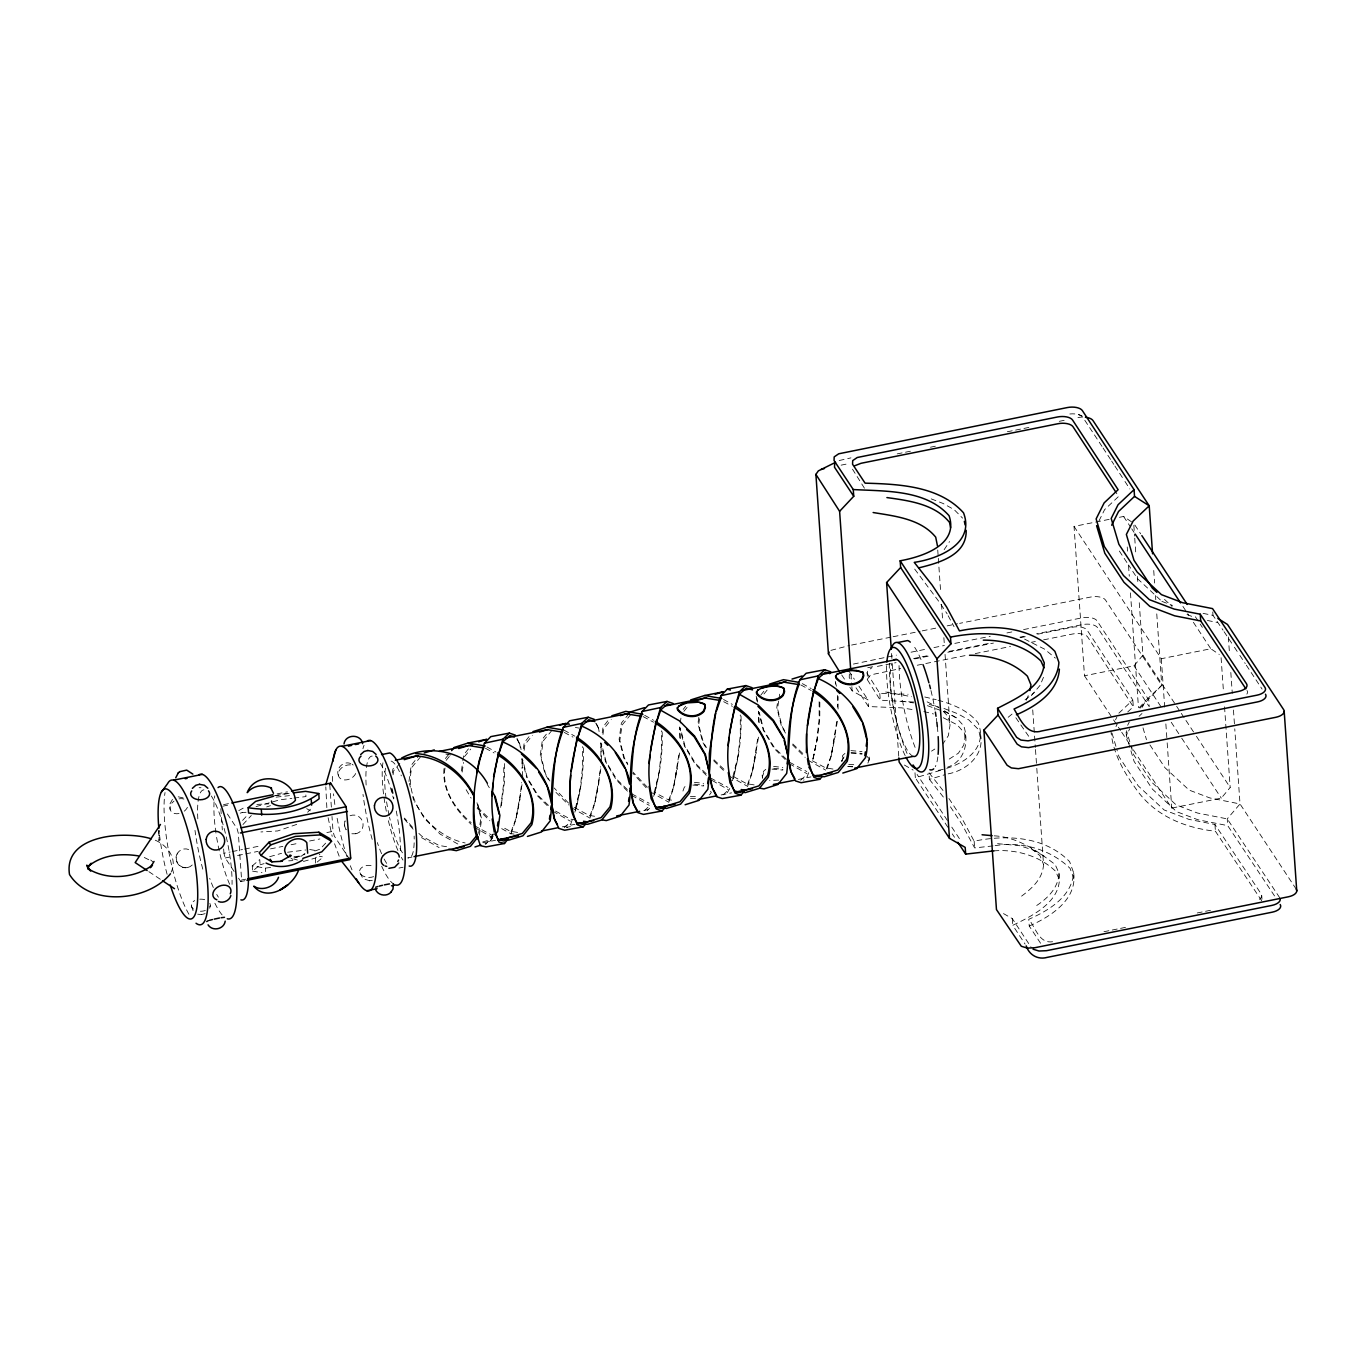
<?xml version="1.0" encoding="UTF-8"?>
<svg xmlns="http://www.w3.org/2000/svg" width="1365" height="1365" viewBox="0 0 1365 1365"><rect width="100%" height="100%" fill="white"/><g stroke="black" fill="none" stroke-linecap="round" stroke-linejoin="round"><path stroke-width="0.75" stroke-dasharray="5 3.75" d="M522.727 776.531L522.01 758.786L522.044 768.563M601.573 760.697L600.856 742.952L600.924 760.561M680.418 738.619L679.685 727.118L679.736 738.84M759.247 722.785L758.531 711.267L758.582 723.006M838.093 709.015L838.11 696.542M504.487 763.581L504.419 782.299L501.074 806.374L501.893 802.432M583.316 747.73C584.101 769.502 580.91 791.376 574.836 812.243M662.162 731.896C662.929 753.668 659.756 775.542 653.664 796.409M741.007 716.062C741.775 737.834 738.584 759.708 732.51 780.575M819.836 702.293L819.768 718.928L817.26 739.079L812.721 760.783L816.867 739.864L819.171 718.809L819.119 701.081M510.988 834.186L515.782 819.785L519.877 799.31L521.652 782.537M589.834 818.352L594.628 803.951L598.723 783.476L600.481 766.703M668.679 802.518L673.474 788.1L679.105 752.951M747.525 786.667L752.32 772.266L757.95 737.117M826.951 769.024L831.149 756.432L836.796 721.283M522.01 784.653L516.004 818.437L510.305 833.913M600.839 768.802L594.85 802.603L589.151 818.062M679.685 752.968L673.679 786.769L667.98 802.228M758.531 737.134L752.525 770.918L746.826 786.394M837.376 721.283L831.37 755.084L826.371 768.614M210.244 905.712L209.715 908.271M392.352 773.119L392.898 769.092L395.406 765.919M444 768.597C441.85 790.147 455.603 810.469 471.181 824.255M523.392 748.737L524.228 742.714L530.473 734.797M602.238 732.903L603.057 726.88L608.056 720.532M680.248 723.092L681.084 717.069M408.954 781.497L411.223 765.321L418.85 755.8M461.438 770.969L462.564 762.864M462.854 760.851L463.708 754.777L468.792 748.429M479.371 835.226L481.64 819.051L477.392 802.142M698.812 717.376L697.959 723.45L702.668 742.219L706.661 748.941M777.368 703.555L776.787 707.599L781.514 726.385L786.496 734.779M393.086 774.757L393.649 770.918L399.826 763.342M445.007 768.051C441.612 789.226 455.654 809.479 471.147 822.668M524.126 750.306L524.962 744.539L532.384 735.428M602.972 734.455L603.808 728.688L611.23 719.594M948.914 798.491L961.421 817.447L974.149 841.181C1006.961 834.407 1044.839 836.301 1069.631 861.656L1073.607 872.662C1072.122 896.634 1048.457 910.677 1028.766 919.293L1029.244 926.033L1041.7 944.972M462.172 772.078L463.588 762.455M478.637 833.315L480.907 817.942L476.829 802.125M699.545 718.792L698.692 724.559L703.282 742.338L706.507 747.576M778.664 701.03L777.538 708.725L782.128 726.504L786.411 733.483M778.954 699.102L779.807 693.335M1073.607 872.662C1077.719 899.552 1050.385 916.785 1029.244 926.033M944.409 710.824L956.677 718.058L963.775 725.975C969.065 741.605 964.953 761.295 947.634 767.13M945.041 654.364L950.006 725.327L948.351 735.667L942.959 743.84M965.499 734.575L963.775 745.119L958.384 753.207L947.156 760.39M994.164 835.841C1017.232 836.899 1037.485 850.958 1055.196 864.574L1058.984 873.156C1058.523 887.66 1047.655 898.426 1036.171 905.831M1058.984 873.156C1063.454 900.746 1033.117 915.471 1012.745 925.334L1025.115 944.136M938.028 700.177C953.043 704.34 968.365 710.448 978.227 723.092C989.335 751.091 958.093 767.966 934.786 770.867M980.394 733.824C985.155 755.05 966.301 770.901 947.003 774.074M1036.803 768.341L1043.525 864.335C1042.996 878.804 1031.548 888.803 1020.747 896.754M500.682 807.398L503.804 782.179L503.753 764.434M576.184 808.302L580.347 787.383L582.65 766.328L582.582 746.621M655.029 792.451L659.193 771.549L661.479 750.494L661.428 730.787M733.875 776.617L738.038 755.698L740.325 734.66L740.274 714.936M516.004 818.437L519.877 799.31M594.85 802.603L598.723 783.476M673.679 786.769L677.569 767.642M752.525 770.918L756.398 751.791M831.37 755.084L835.244 735.957M580.739 786.581L574.87 810.469M659.585 770.747L653.699 794.635M738.431 754.913L731.828 780.678M812.823 759.179L817.26 739.079M344.935 821.15L344.321 824.682L345.976 829.818M572.106 820.16L570.741 824.102L567.072 827.77M729.78 788.475L725.975 794.874M808.626 772.641L807.261 776.583L803.61 780.268M493.243 835.977L489.54 842.717M682.944 791.052L684.309 787.264L687.687 784.227M763.632 773.221L762.267 777.026L763.513 771.344L765.765 769.331M913.697 702.037L880.271 700.177L867.202 679.48L867.389 670.898L871.894 667.792M867.202 679.48L869.659 675.948L872.406 674.532L900.678 668.56M841.881 761.619L843.212 757.916M849.371 673.918L849.218 677.518L851.487 680.93M493.123 833.861L491.69 837.649L485.548 844.44M171.12 872.133C178.593 857.527 164.977 842.461 151.174 838.775M1043.474 677.313L1040.164 685.247L1031.343 695.655M1026.258 700.245L1029.602 692.413M1098.996 520.85L1104.626 509.623L1118.6 496.45L1115.58 491.724M1115.512 719.85L1116.843 717.171M1115.973 726.589L1117.321 723.911M1127.627 725.31L1129.333 721.88M1129.913 747.423L1126.364 735.496L1129.811 728.62M1142.3 707.258L1145.679 700.552L1161.752 685.298L1156.65 612.254M238.551 878.19L240.769 881.551L241.605 879.998L238.346 833.367L237.066 828.623L227.068 813.472M944.153 549.668L949.545 541.581M177.672 853.04C173.219 858.892 178.388 868.345 185.742 867.731M709.51 794.891L711.319 792.451L710.568 791.256M868.072 760.749L869.573 758.752L869.147 757.012M867.884 763.086L869.573 758.752M445.382 758.548L449.136 753.804M492.697 837.803L488.943 842.546L484.95 843.809M683.148 709.442L685.657 706.285M760.749 695.195L764.502 690.434M546.358 734.182L542.536 738.943L540.267 755.118L544.993 773.904L548.986 780.626M629.009 713.588L621.382 723.092L619.113 739.284L623.822 758.053L627.815 764.775M446.133 760.373L449.836 755.818M493.243 834.186L488.295 840.26L480.412 842.683M683.882 711.336L687.602 706.797M763.956 693.983L767.676 689.427M420.727 756.602L411.957 767.232C403.238 801.084 432.739 836.455 465.124 842.956M464.441 756.688L470.703 749.095M552.057 730.224L543.27 740.854L541.001 756.244L545.591 774.023L549.89 781.002M630.903 714.373L622.116 725.02L619.846 740.393L624.436 758.172L627.661 763.427M1109.131 519.365L1074.033 526.412L1084.493 675.777L1134.008 665.83L1142.915 655.2L1139.058 599.883M1133.342 749.863L1171.75 808.08L1221.283 798.133L1230.172 787.486L1224.371 704.511M1139.229 707.787L1145.679 700.552M242.612 820.382L246.775 815.861M242.953 824.545L251.314 815.502M307.637 812.226L310.418 809.223M325.638 843.161L320.075 849.184L314.377 851.146M172.468 799.395L169.704 804.343L170.13 809.445M647.146 810.708L649.586 808.268M1118.856 713.178L1132.831 699.989L1087.257 630.306A12.08 5.784 -4 0 0 1072.19 627.269L1034.875 634.759M1127.712 712.001L1133.308 706.729L1132.831 699.989M1140.048 708.162L1161.752 685.298L1105.548 600.088A12.063 5.767 -4 0 0 1090.516 597.068L959.629 623.361M1139.075 716.267L1141.976 713.52M564.154 827.753L570.519 821.798M644.28 810.725L649.365 805.964M723.109 794.891L728.21 790.13M800.675 780.234L807.056 774.279M844.952 753.412L842.7 755.442L841.454 761.107L845.072 755.289M252.252 865.888L259.76 859.54L260.118 864.779L252.61 871.143L252.252 865.888L265.407 868.106L271.447 867.355M303.44 861.469L315.332 858.073L319.837 854.251M317.209 862.049L323.215 856.947L319.444 856.316M1008.189 717.273L1012.54 713.656M1025.013 699.887L1034.226 692.652M238.807 810.588L245.615 806.8M304.975 853.364L301.324 856.162L293.919 857.885M931.544 751.125L934.803 749.044M830.91 650.371L849.508 645.474M205.108 913.646L201.372 914.618M266.67 806.937L270.475 805.64M296.717 824.392L277.709 830.944L260.903 831.95M295.352 857.715L304.856 854.439M240.206 813.165L242.407 812.482M942.993 790.471L928.934 772.641L929.411 779.381L945.058 774.655M276.122 797.143L289.499 795.624M914.994 772.761L915.335 777.828L944.409 769.178M839.185 460.534L850.941 457.872M853.415 664.072L896.447 655.132M275.508 795.71L289.534 793.338M256.057 806.613L279.842 799.822L291.905 798.32M269.673 856.708L281.565 853.313M260.118 864.779L264.093 863.636M372.304 880.306L369.659 880.817M841.113 465.158L849.422 463.486M897.215 453.88L903.442 452.634M905.524 452.207L911.752 450.962M930.452 447.208L936.68 445.946M1007.319 431.767L1013.547 430.504M1015.628 430.094L1021.856 428.832M1023.938 428.422L1030.183 427.177M1059.257 421.324L1067.566 419.652M1119.437 517.301L1123.566 516.465L1133.701 523.29M851.589 645.065L891.072 637.131M893.137 636.721L920.146 631.295M922.228 630.869L936.765 627.951M947.156 625.87L957.548 623.771M911.035 652.197L925.641 649.262M933.967 647.59L944.392 645.491M954.818 643.393L990.256 636.278M1006.943 632.933L1013.188 631.671M1023.613 629.572L1081.984 617.85A12.114 5.801 -4 0 1 1097.102 620.887L1148.767 699.938L1149.245 706.678L1097.562 627.644A12.131 5.801 -4 0 0 1082.445 624.607L1036.581 633.804M867.748 667.724L874.01 666.478M913.612 658.51L930.282 655.166M949.033 651.395L988.635 643.444M1019.911 637.165L1024.074 636.329M877.388 666.393L896.037 662.656M914.687 658.903L931.271 655.575M947.839 652.248L993.43 643.086M1020.372 637.677L1026.582 636.431M223.57 804.633L229.747 803.388M277.095 793.884L287.384 791.819M917.246 665.233L966.966 655.234M975.258 653.579L1010.475 646.498M1031.189 642.335L1035.335 641.499M1043.611 639.844L1072.617 634.008A12.131 5.801 -4 0 1 1087.734 637.063L1133.308 706.729M222.751 806.186L230.975 804.531M274.211 795.846L290.677 792.536M1074.033 526.412L1161.308 658.715L1210.823 648.75L1219.269 654.449M234.115 871.45L225.225 857.971L223.945 853.244L230.122 851.999M232.187 851.589L242.475 849.508M244.54 849.098L261.005 845.788M326.866 832.565L333.043 831.319L332.002 816.475M225.225 857.971L229.337 857.152M237.561 855.497L243.738 854.251M245.802 853.842L258.156 851.351M270.509 848.876L282.862 846.385M291.086 844.747L299.327 843.092M309.616 841.011L319.905 838.946M241.605 879.998L245.717 879.179M240.769 881.551L244.881 880.732M411.94 857.066L407.76 857.903A49.464 11.312 78.6 0 0 414.141 836.08M482.971 842.802L495.495 840.277M562.346 826.849L574.887 824.324M643.819 810.486L652.18 808.797M721.112 794.959L731.555 792.86M798.406 779.432L810.929 776.907M398.972 868.072L403.05 867.253M1103.995 931.698L1110.223 930.452M1112.287 930.026L1118.498 928.78M1120.58 928.371L1126.79 927.108M1197.259 912.963L1203.469 911.718M1205.551 911.291L1211.762 910.046M566.219 827.378L570.348 826.627M778.681 780.097L769.57 780.541M293.919 798.064L305.982 796.58L305.606 791.342M287.571 852.238L305.658 850.003M293.97 856.742L302.006 855.736M993.942 850.873C1016.14 849.115 1039.379 855.667 1055.657 871.314L1059.445 879.896M950.432 806.817L961.898 824.187L974.627 847.921L993.055 845.89M995.102 845.669C1021.924 841.164 1050.487 849.337 1070.092 868.396L1074.084 879.401M178.235 796.819L183.831 798.03M351.863 833.776L355.838 833.742M185.35 867.765L187.534 867.543M256.876 804.394L268.734 803.883M242.185 812.55L246.092 812.294M288.697 860.854L292.912 860.615M850.924 750.614L862.015 751.552M851.06 752.473L862.134 753.429M851.214 753.224L861.998 754.145M773.597 766.413L782.81 767.471M773.733 768.29L782.947 769.348M772.027 769.126L782.81 770.065M694.41 782.333L703.623 783.374M694.546 784.193L703.76 785.25M692.84 785.046L703.606 785.967M369.813 880.817L363.022 878.685L359.626 872.047M201.508 914.618L197.686 914.175M848.757 764.622L854.166 764.673M848.894 766.499L852.494 766.533M852.613 766.874L846.249 766.328M690.383 796.443L695.775 796.495M690.502 798.32L695.911 798.354M866.724 672.723L879.794 693.437L908.1 694.239M1052.586 941.731C1038.97 943.829 1035.591 927.347 1028.766 919.293M856.009 687.772L868.447 706.558L901.548 707.855L913.765 709.766M997.542 843.672L1019.348 845.635L1032.896 849.9L1046.477 857.374M901.156 701.115L913.526 702.924M885.697 692.004L911.615 696.713M575.382 727.477L579.135 728.091M445.928 754.163L451.576 755.084M575.979 820.007L570.331 819.085L553.013 809.735M446.543 846.692L439.018 845.481L421.7 836.114L418.663 833.213M924.77 696.986L936.219 699.665M832.974 769.058L825.484 767.83L809.837 759.418M754.128 784.909L746.638 783.681L732.732 776.19M671.546 800.129L667.792 799.515L653.886 792.041M594.577 816.27L588.946 815.349L571.577 805.998M517.608 832.411L510.118 831.2L501.416 826.525M309.684 849.508L315.315 850.446M252.61 871.143L262.012 872.713M514.127 834.117L510.322 833.469L501.484 828.521M1203.06 613.38L1212.99 615.342L1223.057 630.169M1274.552 895.952L1227.698 825.62L1197.89 819.751L1176.613 811.663L1152.401 789.141L1134.059 761.329L1130.51 749.402M1259.315 899.33A12.08 5.784 -4 0 0 1261.226 894.041L1214.952 824.494L1188.898 819.358L1164.089 809.94L1138.222 785.865L1119.044 756.79L1117.867 752.849M1261.687 900.763L1215.413 831.234C1185.758 827.941 1157.435 816.799 1138.7 792.604C1125.067 774.279 1112.799 754.163 1110.956 730.872M1207.411 620.478L1217.444 622.457M923.849 711.523L933.489 713.963M929.224 704.442L938.403 706.933M927.432 705.671L946.73 712.615L956.677 718.058M293.936 859.029L297.468 860.069M1024.603 639.127L1044.549 649.126L1055.384 658.118M1078.572 414.636L1081.95 415.728M350.856 763.632C343.724 760.305 335.312 768.376 338.418 775.627M1187.004 614.557L1192.191 616.519M1161.905 601.385L1172.552 605.429M943.915 708.435L957.735 713.741L968.928 719.986L978.705 729.831L980.872 740.564M931.22 498.89L943.044 503.446L954.22 509.691L962.598 518.137M927.142 701.849L939.257 707.872M943.283 717.717L957.155 724.798L964.236 732.715L965.959 741.314M144.281 857.476L152.01 861.383M800.794 684.923L811.22 690.519M723.689 701.695L732.391 706.37M643.12 716.591L653.545 722.204M564.274 732.442L572.959 737.117M485.428 748.276L494.13 752.951M789.533 762.216L806.851 771.566M710.687 778.05L728.023 787.417M631.859 793.901L649.177 803.251M474.167 825.569L491.502 834.936M802.364 683.626L811.202 688.574M723.518 699.477L732.357 704.425M808.012 760.22L825.689 770.116M644.672 715.311L653.511 720.259M729.166 776.054L746.843 785.95M564.069 730.156L574.682 736.093M650.32 791.888L667.997 801.784M486.998 746.996L495.836 751.944M571.491 807.739L589.151 817.635M457.838 844.014L440.161 834.117L424.634 818.761L414.67 801.955M789.345 763.7L806.954 773.699M712.274 780.541L728.125 789.533M631.671 795.368L649.279 805.367M552.825 811.22L570.433 821.218M473.979 827.054L491.588 837.052M421.512 837.598L439.121 847.597M849.849 687.278L852.152 690.792L867.969 699.818L868.447 706.558M1003.497 913.595L1012.284 918.594L1031.394 947.668M904.398 765.048L913.117 770.082M291.018 858.312L292.861 859.37M306.698 808.66L310.35 810.81M148.853 871.672L160.831 879.623M352.119 764.229L353.177 765.048M1031.189 848.416L1039.959 855.684L1043.525 864.335M150.696 860.001L153.341 862.271M1164.499 599.406L1172.057 606.418M1160.404 599.986L1137.693 578.862L1128.531 564.956M1028.647 736.247L1015.662 717.478M792.86 743.976L805.043 755.579M714.014 759.81L724.679 769.979M647.368 787.264L633.036 772.163M568.523 803.098L554.19 787.997M477.494 807.329L489.694 818.949M786.513 759.315L774.433 747.679L763.803 730.173L759.264 712.394M706.166 773.699L695.587 763.513L684.974 746.024L680.418 728.228M627.32 789.533L616.741 779.347L606.128 761.858L601.59 744.062M548.474 805.367L537.912 795.198L527.282 777.692L522.744 759.913M412.622 827.395L404.467 818.079M792.485 744.863L805.179 757.421M713.639 760.697L724.934 771.873M646.089 787.707L632.814 773.187M555.964 792.382L568.659 804.941M477.119 808.216L489.813 820.775M785.165 759.503L773.989 748.31L763.171 729.917L758.531 711.267M706.319 775.337L695.143 764.161L684.326 745.751L679.685 727.118M627.473 791.171L616.298 779.995L605.497 761.585L600.856 742.952M547.229 805.623L537.469 795.829L527.641 779.108M413.117 829.203L404.176 818.864M943.351 711.387L948.265 716.659L950.006 725.327M866.673 756.039L869.283 758.889L869.351 761.141L868.942 759.452M914.704 569.103L939.888 602.852M929.411 779.381L943.471 797.211M193.079 910.694L191.339 905.865M1234.404 647.232L1238.737 653.767M1239.83 655.388L1245.238 663.544M1224.081 631.705L1233.312 645.611M864.42 488.175L852.494 469.185M848.74 670.761L854.405 679.309M858.926 686.151L867.969 699.818M951.797 827.156L959.612 838.946M952.275 833.896L954.51 837.274M1102.016 446.389L1082.854 417.349A12.114 5.801 -4 0 0 1067.754 414.312M1246.313 665.182L1262.096 689.103M1134.861 525.047L1140.679 533.869M1195.365 616.775L1202.343 627.354M1123.566 516.465L1130.544 527.044M1131.721 528.818L1134.042 532.333M1182.909 606.418L1188.727 615.24M1193.385 622.304L1210.823 648.75M1119.351 551.05L1127.371 563.216M1142.915 655.2L1175.504 704.579M1176.664 706.353L1180.145 711.643M1181.305 713.4L1184.803 718.69M1185.963 720.464L1195.279 734.575M1196.44 736.332L1230.172 787.486M1296.221 889.161L1240.017 803.951L1234.762 728.825M1134.008 665.83L1161.939 708.162M1171.238 722.273L1180.554 736.4M1181.715 738.158L1221.283 798.133M1279.722 897.76L1227.237 818.881L1197.412 813.011L1176.152 804.923L1151.924 782.401L1133.581 754.589L1126.483 730.736M1149.961 744.966L1164.942 767.676L1189.154 790.113L1209.936 797.962L1240.017 803.951L1227.237 818.881L1227.698 825.62M1084.493 675.777L1112.407 718.126M1113.567 719.884L1120.546 730.463M1121.723 732.237L1132.182 748.105M940.929 604.439L947.191 613.909M947.395 820.501L917.092 774.45M947.873 827.241L915.335 777.828M841.727 674.975L845.208 680.248M349.867 859.643L334.323 836.062L333.043 831.319M1103.074 448.027L1110.581 459.459M1111.656 461.097L1113.789 464.373M1114.864 466.011L1122.951 478.381M1124.982 481.47L1129.776 488.926M487.186 784.227L489.318 787.724M466.147 789.738L471.13 798.133M595.754 723.194L599.252 729.61L595.942 722.699M516.908 739.028L520.406 745.444L521.072 749.573M948.163 615.734L954.05 626.689M517.096 738.55L520.406 745.444M339.168 856.213L334.562 843.758M1111.997 733.124L1117.287 750.886M1143 727.835L1146.498 739.728M391.926 788.27L393.939 796.17M409.432 783.391L410.37 787.144M412.725 796.529L413.663 800.282M522.01 758.786L526.651 777.436M391.619 788.902L393.939 798.218M328.112 817.737L332.207 836.455M836.438 686.22L835.022 680.282L835.619 684.07M756.927 697.925L757.592 702.071M762.131 775.149L762.66 778.408M756.193 696.116L757.063 701.798M598.501 727.784L599.099 731.589M519.673 743.635L520.253 747.423M326.849 807.653L325.808 786.854M1261.738 895.815L1261.977 899.177M1228.346 636.977L1229.37 651.6M1230.821 672.467L1232.288 693.335M1233.448 710.039L1234.625 726.726M1221.095 657.708L1223.484 691.748M1212.768 611.964L1212.99 615.342M1214.952 824.494L1215.413 831.234M1161.308 658.715L1164.686 707.104M1165.864 723.928L1167.041 740.751M1167.177 742.867L1171.75 808.08M1153.732 570.502L1154.602 583.026M1155.49 595.55L1155.78 599.73M1133.837 525.406L1134.588 536.053M1134.742 538.168L1135.919 555.197M1137.42 576.474L1137.864 582.855M1127.234 546.973L1127.524 551.153M1128.548 565.758L1129.282 576.201M1130.459 592.888L1138.478 707.684M1126.142 732.118L1126.364 735.496M1032.725 709.902L1035.352 747.457M1035.489 749.556L1036.666 766.243M1012.284 918.594L1012.745 925.334M974.149 841.181L974.627 847.921M937.738 550.01L938.182 556.272M938.318 558.353L940.656 591.745M941.526 604.268L942.55 618.891M943.863 637.66L944.461 646.02M891.567 653.511L892.147 661.854M892.283 663.953L898.852 757.865M879.794 693.437L880.271 700.177M850.992 674.105L851.726 684.53M851.862 686.629L852.152 690.792M329.784 784.687L331.422 807.995M315.332 858.073L315.69 863.311M265.407 868.106L265.663 871.604M220.84 808.728L222.324 829.92M223.655 848.996L223.945 853.244M158.732 830.739L159.04 840.925L159.005 830.79M837.376 695.433L837.428 707.172M915.096 747.389A66.015 15.1 78.6 0 1 899.057 663.202M914.704 647.334A66.015 15.1 78.6 0 1 922.399 662.929M930.964 690.536A66.015 15.1 78.6 0 1 935.008 710.039M936.322 718.382A66.015 15.1 78.6 0 1 936.868 722.546M937.346 726.641A66.015 15.1 78.6 0 1 938.028 734.387M937.84 756.91A66.015 15.1 78.6 0 1 935.247 766.721M907.043 753.429A66.015 15.1 78.6 0 1 889.349 663.254M905.166 755.596A61.698 14.111 78.6 0 1 886.738 663.731M402.47 852.818A49.464 11.312 78.6 0 1 389.537 817.26M389.11 815.349A49.464 11.312 78.6 0 1 385.527 768.188M391.107 761.073A49.464 11.312 78.6 0 1 401.361 775.866M913.304 756.346A49.464 11.312 78.6 0 1 895.048 715.652A49.464 11.312 78.6 0 1 892.01 663.117M402.982 860.087A57.774 13.206 78.6 0 1 401.327 857.357M397.915 850.446A57.774 13.206 78.6 0 1 388.052 819.358M386.312 811.237A57.774 13.206 78.6 0 1 383.053 762.062M386.67 863.363A57.774 13.206 78.6 0 1 382.456 855.616M381.603 853.722A57.774 13.206 78.6 0 1 377.337 842.563M366.127 785.046A57.774 13.206 78.6 0 1 373.396 756.227M380.408 763.462A57.774 13.206 78.6 0 1 393.547 798.917M396.26 811.032A57.774 13.206 78.6 0 1 400.337 850.6M394.349 884.469A73.778 16.875 78.6 0 1 381.603 866.041M372.201 839.407A73.778 16.875 78.6 0 1 363.005 794.396M362.936 748.72A73.778 16.875 78.6 0 1 364.063 745.324M351.999 869.846A73.778 16.875 78.6 0 1 350.31 865.734M347.102 856.981A73.778 16.875 78.6 0 1 336.541 815.076M334.835 804.48A73.778 16.875 78.6 0 1 333.521 793.833M332.565 781.394A73.778 16.875 78.6 0 1 332.36 772.863M229.61 884.247A57.774 13.206 78.6 0 1 216.267 835.056M215.96 833.06A57.774 13.206 78.6 0 1 214.766 795.863M218.383 897.18A57.774 13.206 78.6 0 1 216.728 894.45M213.315 887.523A57.774 13.206 78.6 0 1 209.698 878.258M197.823 818.846A57.774 13.206 78.6 0 1 205.108 790.045M211.302 795.983A57.774 13.206 78.6 0 1 232.05 884.418M222.12 914.891A73.778 16.875 78.6 0 1 214.186 901.753M202.788 869.164A73.778 16.875 78.6 0 1 194.99 830.364M188.916 914.243A73.778 16.875 78.6 0 1 165.029 792.536M167.11 874.3A66.322 15.169 78.6 0 1 159.04 830.398M373.618 876.671A9.504 6.04 -0.2 0 1 359.575 871.45A9.504 6.04 -0.2 0 1 373.481 866.024M350.054 815.758A9.504 9.214 60.7 0 1 363.039 823.573A9.504 9.214 60.7 0 1 352.204 833.725M346.215 829.715A9.504 9.214 60.7 0 1 345.157 820.86M355.685 773.528A9.504 6.996 -26.2 0 1 342.786 779.671A9.504 6.996 -26.2 0 1 340.09 769.399A9.504 6.996 -26.2 0 1 353.689 765.936M199.136 787.742A9.504 6.04 -0.2 0 1 200.996 787.724M209.852 903.374A9.504 6.04 -0.2 0 1 209.886 906.872M205.33 910.489A9.504 6.04 -0.2 0 1 199.921 911.206M193.489 909.073A9.504 6.04 -0.2 0 1 194.683 900.576M199.768 899.194A9.504 6.04 -0.2 0 1 205.194 899.842M192.243 864.983A9.504 9.214 60.7 0 1 180.043 865.768A9.504 9.214 60.7 0 1 177.365 853.552A9.504 9.214 60.7 0 1 188.882 849.593M187.397 807.346A9.504 6.996 -26.2 0 1 184.07 811.305M179.037 813.557A9.504 6.996 -26.2 0 1 170.335 810.093A9.504 6.996 -26.2 0 1 173.952 801.136M178.986 798.883A9.504 6.996 -26.2 0 1 184.019 799.105M1077.958 417.571A12.063 5.767 -4 0 1 1081.694 417.11M1246.996 690.502A12.08 5.784 -4 0 1 1246.859 694.103"/><path stroke-width="1.5" d="M585.585 824.17L583.145 826.849L564.632 830.227L558.985 828.453L554.736 820.007L551.648 803.729C550.999 778.579 554.275 752.985 563.37 729.439M630.494 783.732C630.118 759.947 633.667 735.837 642.215 713.588M709.322 769.962L709.356 753.343L715.687 713.212M806.425 752.542L806.51 733.824M474.286 793.27C473.553 808.37 471.744 824.562 477.511 838.81M492.134 795.829L493.089 783.152M570.707 775.218C569.563 790.932 567.618 808.728 576.781 822.481L582.753 824.392L585.312 821.867M571.201 771.157L576.508 740.956L581.985 725.702L588.69 719.73L594.884 721.59M649.058 763.462L650.047 755.306M650.525 751.245L655.337 725.105L660.831 709.851L667.536 703.896L670.625 704.818M728.142 745.58L729.132 737.441M729.61 733.363L734.182 709.271L739.676 694.017L746.365 688.045L752.559 689.922M807.483 725.668L813.028 693.437L818.505 678.183L825.211 672.211L829.852 673.61M594.236 719.321L588.196 717.256L569.649 720.788L563.284 727.357C551.323 757.251 554.054 789.721 550.163 820.911L541.41 832.002L527.436 836.421M673.082 703.47L667.041 701.422L648.494 704.954L642.113 711.506C630.169 741.4 632.899 773.887 629.009 805.077L620.256 816.168L606.282 820.587L602.477 819.921M497.491 825.791L498.054 821.952M549.43 819.102L549.976 815.246M550.812 809.479L551.375 805.64M628.548 801.34L629.094 797.484M629.93 791.734L630.494 787.878L633.565 804.156L637.83 812.619L643.478 814.393L661.991 811.015L665.642 806.988M707.667 783.578L708.486 777.811M787.059 763.888L787.605 760.049M864.796 755.732L865.342 751.893M866.178 746.126L866.724 742.287M1059.377 669.123C1057.96 692.26 1035.608 706.456 1016.413 714.782M966.164 530.285C966.983 555.555 938.096 563.08 918.611 567.925M307.688 853.193L306.784 842.615C300.146 834.425 284.739 840.396 284.62 850.719L285.763 854.132L288.493 856.674M1029.944 690.536L1030.967 684.855L1027.401 676.187C1012.062 661.24 990.563 655.149 969.525 655.268M476.795 772.726L479.166 760.732L483.858 747.201M493.584 776.804L497.662 756.79L503.139 741.536L509.845 735.564L514.486 736.964M325.791 784.721L335.944 749.743M175.727 777.794L178.354 772.795M225.208 921.136C224.15 929.309 212.36 931.749 208.06 924.839M344.014 743.976C345.26 733.961 361.025 733.705 362.646 743.669M515.39 735.155L509.367 733.107L490.803 736.622L484.439 743.191C474.593 775.627 468.041 813.335 480.497 845.703L486.008 846.914L504.504 843.485L508.036 838.98M751.927 687.636L745.887 685.588L727.34 689.103L720.959 695.672C708.998 725.566 711.745 758.036 707.855 789.243L699.102 800.334L685.128 804.753M830.756 671.802L824.733 669.737L806.169 673.269L799.805 679.838C787.844 709.732 790.574 742.202 786.684 773.392L777.948 784.483L763.956 788.902L760.151 788.253M509.367 733.107L502.917 739.233C492.867 771.686 486.162 809.701 498.89 842.051L504.504 843.485M588.196 717.256L581.763 723.399C572.515 755.425 563.165 793.167 577.378 824.835L583.145 826.849M667.041 701.422L660.609 707.548C651.344 739.574 641.994 777.333 656.224 808.984L661.991 811.015M745.887 685.588L739.455 691.714C730.19 723.74 720.839 761.482 735.07 793.15L740.837 795.181L744.488 791.154M824.733 669.737L818.283 675.88C809.036 707.906 799.685 745.648 813.915 777.316L819.665 779.33L822.105 776.651M230.873 895.611C229.474 900.729 223.195 903.613 218.366 901.48M716.352 711.267L721.044 697.754M799.225 683.848C790.54 706.814 787.571 731.742 788.168 756.21L784.124 740.393M834.646 463.639L834.51 467.222L853.739 496.28L839.611 511.312L850.702 669.925L862.834 672.109L863.345 675.283L861.998 678.968C855.446 686.476 842.137 685.196 836.284 677.45L835.875 675.743M839.407 671.461L828.453 653.869L815.895 474.389L818.352 470.874L835.568 462.325M828.453 653.869L829.118 652.061M278.511 877.285C275.338 886.499 262.336 891.84 253.754 886.175C267.216 902.606 292.434 886.67 298.321 870.734M154.04 861.434L150.252 867.713L152.471 865.154C134.589 878.514 107.153 880.613 88.043 868.703L90.687 870.989L86.831 865.137L88.077 868.822L88.06 865.734M1111.673 525.201L1118.549 511.466L1134.537 496.399L1134.076 489.66L1082.394 410.626A12.131 5.801 -4 0 0 1067.259 407.572L838.724 453.794L834.186 456.9L834.049 460.5L853.261 489.54L853.739 496.28M329.784 784.687L330.62 783.135L346.164 806.715L350.703 858.073L349.867 859.643L246.946 880.306M398.751 863.038L394.673 867.27L388.906 868.311M160.473 824.46L135.169 862.578L147.147 870.529M161.36 792.161L167.639 783.561A73.778 16.875 78.6 0 1 202.481 848.313A73.778 16.875 78.6 0 1 196.031 923.235M758.138 689.717L756.329 692.174L756.739 693.915C762.762 701.9 776.463 703.197 783.203 695.485L784.585 691.697L784.056 688.421C777.129 684.65 768.529 686.237 761.295 688.352M192.363 788.356L195.809 785.284L199.563 784.312M360.65 754.555L364.114 751.467L367.85 750.494M451.627 750.631L454.136 747.457L468.11 743.038L486.759 739.335L478.671 741.809M495.188 834.629L497.679 831.456L499.897 815.383L495.256 796.733L492.304 791.717M390.868 892.318L392.983 889.11L393.427 883.633M478.091 836.813L470.464 846.334L456.32 850.668L448.675 849.303M88.623 866.348L91.148 863.277L88.913 865.82C102.511 854.797 121.587 853.176 138.309 855.889M170.471 873.771C147.847 901.617 89.851 906.974 69.513 874.538C63.165 834.732 124.693 830.466 151.174 838.775M477.375 834.834L469.85 843.962L455.927 848.228M506.586 838.178L504.129 841.028L498.293 839.68L495.068 833.606M302.808 858.397L321.816 851.828L331.558 841.284L329.818 838.622L318.881 832.223L293.68 833.725L268.973 842.256L259.214 852.818L260.971 855.463L271.891 861.861L282.401 861.247M260.971 855.463L270.714 844.901L295.42 836.387L320.638 834.885L331.558 841.284M891.277 649.331L886.602 582.548L900.644 567.533L900.166 560.793C921.904 556.852 959.1 545.044 949.067 515.697C925.709 489.387 885.39 491.366 853.261 489.54M993.942 850.873L965.669 854.115L965.191 847.375L949.477 838.349L936.919 658.851L950.961 643.836L950.484 637.097L900.166 560.793M1296.238 889.161A12.063 5.767 -4 0 1 1288.219 896.822L1034.772 947.737L1027.282 948.095L1021.31 946.269L996.467 909.585L983.909 730.087L998.037 715.055L997.576 708.316C1016.243 698.419 1042.741 687.431 1044.276 662.878L1040.471 654.296C1016.891 630.818 980.974 631.21 950.484 637.097M664.141 806.015L661.581 808.541L655.61 806.63L651.139 798.662L649.092 786.274M1134.076 489.66L1118.072 504.726L1111.195 518.461L1118.89 544.311L1137.216 572.123L1161.444 594.645L1182.721 602.733L1212.53 608.602L1264.997 687.465A12.131 5.801 -4 0 1 1256.96 695.177L1028.067 740.854L1020.969 740.086L1016.669 737.373L997.576 708.316M179.651 771.703L186.698 770.116L192.857 774.091M178.235 772.897L179.736 771.617M293.543 792.826L305.606 791.342L318.779 793.543L319.137 798.781C300.129 813.506 271.942 816.662 248.549 812.977L248.174 807.722L255.682 801.357L273.529 796.273M248.174 807.722C271.567 811.424 299.771 808.268 318.779 793.543M390.987 892.215C386.636 897.044 377.832 895.491 375.443 889.417M302.774 859.916C292.076 866.912 277.76 868.942 266.073 863.055M678.644 706.097L686.987 702.89L697.959 702.207M757.831 690.178C765.202 685.486 775.678 684.155 783.646 688.028L784.158 691.185L782.81 694.887C776.258 702.378 762.933 701.115 757.08 693.352L756.688 691.663M837.018 674.276L845.362 671.068M854.934 465.67L861.076 463.281L1057.943 423.73A12.08 5.784 -4 0 1 1073.026 426.75L1115.58 491.724M280.542 861.434L291.103 855.411L289.977 856.811L290.011 854.917M208.231 920.71L206.712 921.563M375.648 887.216L377.713 886.533M401.651 758.002C432.227 742.065 470.481 753.241 487.39 783.356M532.964 731.623L546.956 727.204L565.588 723.501L569.41 724.184M611.81 715.772L625.784 711.37L642.915 714.322M690.656 699.938L704.63 695.519L723.279 691.816L715.192 694.29M769.502 684.104L783.476 679.685L798.696 682.312M474.969 846.965L480.958 845.072M842.802 773.068L856.776 768.649L865.529 757.558C873.89 724.44 848.467 692.021 819.324 679.053M404.279 759.691L416.086 756.056C441.253 757.148 463.008 774.808 474.167 796.665M458.725 748.549L468.57 745.512L483.568 747.969M539.533 732.101L547.416 729.678L562.397 732.135M620.341 715.652L626.262 713.827L641.243 716.284M695.246 701.03L705.091 697.993L720.089 700.45M772.112 685.793L783.937 682.159L798.917 684.616M424.174 752.985L434.275 749.88M559.531 725.361L565.588 723.501M630.289 712.001L644.434 707.667M792.007 679.07L802.125 675.982M508.411 837.683L522.334 833.418L531.104 822.771C538.714 795.846 520.065 768.222 497.594 754.828M666.103 805.998L680.009 801.733L688.796 791.086C696.389 764.161 677.74 736.554 655.285 723.143M823.778 774.33L837.701 770.048L846.471 759.418C854.081 732.476 835.431 704.869 812.96 691.458M821.082 469.475L824.494 468.485M209.425 920.351L212.462 919.532M348.348 746.177L351.726 745.341M379.146 886.141L382.507 885.305M214.22 919.123L219.577 917.997M484.439 743.191L502.917 739.233M563.284 727.357L581.763 723.399M642.113 711.506L660.609 707.548M720.959 695.672L739.455 691.714M799.805 679.838L818.283 675.88M185.248 778.75L187.056 778.374M384.333 884.895L389.452 883.906M173.662 780.149L202.412 774.365M341.95 746.331L370.7 740.564M897.88 642.505L907.64 640.56A66.015 15.1 78.6 0 1 910.301 642.113M381.552 754.589L389.708 752.951A57.774 13.206 78.6 0 1 413.68 813.762A57.774 13.206 78.6 0 1 409.159 866.024M395.287 760.237L418.27 755.613M439.155 751.415L472.58 744.71M506.006 737.987L547.775 729.593M585.38 722.051L629.248 713.23M664.755 706.097L706.541 697.703M742.048 690.571L785.916 681.749M821.44 674.617L896.634 659.517M231.811 802.978L272.983 794.703M291.496 790.983L330.62 783.135M241.196 827.804L346.164 806.715M240.394 832.957L347.444 811.441M247.782 878.753L350.703 858.073M414.039 856.64L464.168 846.573M497.594 839.85L518.478 835.653M541.461 831.046L558.166 827.685M576.968 823.914L593.69 820.553M616.656 815.929L639.639 811.322M656.36 807.961L675.146 804.19M698.129 799.566L716.932 795.795M735.735 792.007L752.439 788.663M773.341 784.466L794.225 780.268M815.11 776.071L831.831 772.709M854.797 768.086L913.304 756.346A49.464 11.312 78.6 0 0 915.966 705.21A49.464 11.312 78.6 0 0 893.768 660.216M366.793 890.748L377.064 888.683M391.448 885.8L395.56 884.964A73.778 16.875 78.6 0 0 400.013 811.117A73.778 16.875 78.6 0 0 367.407 740.888M355.344 744.556L358.671 743.942M819.665 779.33L801.17 782.708L795.522 780.934L791.256 772.488L784.261 738.67L773.443 720.276L758.087 704.903L740.478 694.904M740.837 795.181L722.324 798.542L716.676 796.785L712.411 788.322L705.415 754.521L694.614 736.11L679.241 720.737L661.633 710.738M221.164 917.724L224.491 917.314M850.873 669.993L837.342 673.815L835.517 676.255L835.943 678.013C841.949 685.981 855.65 687.295 862.39 679.582L863.772 675.777L863.243 672.518L856.333 670.386L847.221 670.829M367.697 750.494L372.628 751.415L376.126 754.436M199.409 784.312L204.341 785.216L207.838 788.236M982.066 834.766L992.15 835.67M983.295 640.134C1004.265 640.031 1025.644 646.191 1040.966 661.035L1043.986 667.894M886.909 497.577C908.868 500.631 934.786 504.009 949.545 522.437L950.569 527.59M873.139 512.523C894.979 516.107 920.761 518.854 935.707 537.162L937.448 545.829M741.178 789.55L744.932 790.164L758.855 785.899L767.642 775.252C775.235 748.327 756.585 720.703 734.131 707.309M583.486 821.235L587.257 821.849L601.18 817.567L609.95 806.937C617.543 779.995 598.911 752.388 576.439 738.977M704.63 695.519L721.761 698.488M546.956 727.204L562.175 729.831M468.11 743.038L485.223 746.007M415.625 753.582C441.066 754.879 462.803 773.102 473.928 795.232M816.509 775.405L824.153 776.77L838.315 772.436L847.204 761.329C854.78 733.21 836.233 704.118 812.96 689.564M739.591 791.581L745.324 792.604L759.469 788.27L768.376 777.18C775.9 749.641 758.019 721.505 735.889 706.405M658.834 807.073L666.478 808.455L680.623 804.121L689.53 793.014C697.106 764.895 678.559 735.803 655.285 721.249M579.989 822.924L587.632 824.289L601.777 819.956L610.684 808.848C618.26 780.729 599.713 751.637 576.439 737.083M501.143 838.758L508.787 840.123L522.949 835.789L531.838 824.682C539.414 796.58 520.867 767.488 497.594 752.934M699.426 702.48L704.869 704.34L705.381 707.599L704.016 711.404C697.276 719.116 683.575 717.802 677.552 709.817L677.142 708.077C683.285 700.689 696.099 700.228 704.459 703.931L704.954 707.104L703.623 710.79C697.071 718.297 683.746 717.017 677.893 709.271L677.484 707.565M1200.245 614.216L1174.19 609.08L1149.381 599.662L1123.514 575.586L1104.336 546.512L1096.129 518.905L1104.149 502.883L1118.123 489.711L1072.566 420.028A12.131 5.801 -4 0 0 1057.448 416.99L857.22 457.514L852.698 460.619L852.562 464.219L865.086 483.159C898.887 484.114 939.239 485.872 963.519 512.813C975.31 543.714 938.403 558.882 914.243 562.363L932.124 585.056L946.713 607.169L959.441 630.903C992.253 624.095 1030.114 626.074 1054.923 651.378L1058.899 662.383C1057.448 686.407 1033.459 699.955 1014.059 709.015C1020.201 719.201 1026.736 735.684 1041.666 730.975L1238.465 691.441A12.131 5.801 -4 0 0 1246.501 683.746L1200.245 614.216L1200.722 620.956L1245.853 688.779M1200.722 620.956L1174.651 615.82L1149.859 606.401L1123.992 582.326L1104.814 553.252L1096.59 525.644M727.34 689.103L730.394 690.076M819.273 776.873L813.301 774.962L808.814 766.976M740.427 792.707L734.455 790.796L729.985 782.827L728.279 772.505M1033.049 949.204L1039.021 951.03L1046.528 950.688L1271.685 905.456A12.114 5.801 -4 0 0 1280.251 899.535M582.787 726.572C608.022 737.697 627.473 761.431 631.227 789.004M503.958 742.423C529.176 753.531 548.628 777.265 552.381 804.838M1217.819 618.379L1227.476 624.453L1283.68 709.681A12.063 5.767 -4 0 1 1275.678 717.325L1018.461 768.7L1011.38 767.932L1007.114 765.253L983.909 730.087M1134.537 496.399L1149.211 505.801L1152.572 553.815M162.554 880.766L174.532 888.717M1156.923 592.393L1152.384 588.179L1133.957 560.23L1126.364 534.449L1133.138 521.072L1149.211 505.801L1093.007 420.591A12.063 5.767 -4 0 0 1085.397 417.229M836.745 690.536L839.765 693.437M757.899 706.37L773 720.908L783.629 738.414M686.612 729.49L694.171 736.759L704.784 754.248L708.827 770.065M604.746 742.423L607.766 745.324M521.379 753.889L536.479 768.427M358.893 883.155L341.625 861.196M950.961 643.836L900.644 567.533M957.855 842.324L965.669 854.115M1141.84 535.626L1187.209 604.422M1135.202 534.107L1180.571 602.903M839.611 511.312L815.895 474.389M886.602 582.548L936.919 658.851M949.477 838.349L899.143 762.045L898.852 757.865M318.881 832.223L320.638 834.885M268.973 842.256L270.714 844.901M270.151 859.216L271.891 861.861M998.037 715.055L1017.147 744.13L1021.447 746.826L1028.527 747.611L1257.455 701.917A12.114 5.801 -4 0 0 1265.491 694.222M1026.224 945.86C1029.108 954.971 1037.929 959.97 1047.023 957.411L1272.129 912.195A12.131 5.801 -4 0 0 1280.182 904.5M852.903 706.831L861.4 720.822M615.325 752.593L624.88 768.341M538.612 771.942L547.109 785.933L551.648 803.729M794.857 778.664L790.506 770.662L788.833 760.339M716.028 794.498L711.66 786.496L709.663 774.109M637.182 810.332L632.831 802.33L630.494 787.878M557.466 824.579L553.985 818.181L551.972 805.794M273.495 793.287L270.679 787.639L271.618 788.236C263.513 784.107 253.19 785.302 247.219 792.656C255.801 769.86 293.321 777.146 295.437 800.3C290.233 806.8 278.443 807.909 271.823 802.978L271.516 800.982M862.475 722.58L867.014 740.359M625.938 770.099L629.47 783.937M494.625 796.478L499.163 814.274M964.355 521.345L965.072 524.911M807.449 758.718L808.472 764.912M492.168 818.966L494.267 832.087M1296.75 890.935L1284.192 711.438M311.271 799.907L311.63 805.145M261.346 809.94L261.705 815.178M923.064 664.67A66.015 15.1 78.6 0 1 928.934 682.807M929.531 684.957A66.015 15.1 78.6 0 1 930.486 688.643M935.366 712.12A66.015 15.1 78.6 0 1 936.015 716.284M936.868 722.546A66.015 15.1 78.6 0 1 937.346 726.641M938.165 736.605A66.015 15.1 78.6 0 1 938.113 754.299M933.711 768.819A66.015 15.1 78.6 0 1 929.855 769.758M886.875 662.008A61.698 14.111 78.6 0 1 906.872 664.823A61.698 14.111 78.6 0 1 923.371 746.792A61.698 14.111 78.6 0 1 906.07 757.387M891.243 648.699A66.015 15.1 78.6 0 1 924.515 707.787A66.015 15.1 78.6 0 1 913.048 764.929M332.992 761.107A73.778 16.875 78.6 0 1 357.255 768.393A73.778 16.875 78.6 0 1 376.399 864.932A73.778 16.875 78.6 0 1 356.35 878.906M218.059 787.588A57.774 13.206 78.6 0 1 243.994 840.14A57.774 13.206 78.6 0 1 240.871 899.842M199.102 774.689A73.778 16.875 78.6 0 1 231.709 844.935A73.778 16.875 78.6 0 1 227.255 918.782M158.852 828.436A66.322 15.169 78.6 0 1 176.989 801.306A66.322 15.169 78.6 0 1 197.413 902.948A66.322 15.169 78.6 0 1 170.216 884.947M375.716 756.039A9.504 6.04 -0.2 0 1 374.983 764.281A9.504 6.04 -0.2 0 1 361.998 764.383A9.504 6.04 -0.2 0 1 361.043 756.142M383.804 865.376A9.504 6.996 -26.2 0 1 386.704 852.818A9.504 6.996 -26.2 0 1 399.262 857.083M398.58 860.018A9.504 6.996 -26.2 0 1 397.761 861.452M386.756 866.365A9.504 6.996 -26.2 0 1 385.186 866.007M208.487 790.83A9.504 6.04 -0.2 0 1 200.228 799.771A9.504 6.04 -0.2 0 1 191.731 790.949M216.899 899.825A9.504 6.996 -26.2 0 1 214.049 890.628A9.504 6.996 -26.2 0 1 225.89 885.322A9.504 6.996 -26.2 0 1 230.293 893.836M287.571 885.032L280.32 889.809L287.571 885.032M374.454 805.572A9.504 9.214 60.7 0 0 387.438 815.553A9.504 9.214 60.7 0 0 389.179 799.361A9.504 9.214 60.7 0 0 374.454 805.572M206.166 839.39A9.504 9.214 60.7 0 0 219.151 849.354A9.504 9.214 60.7 0 0 220.891 833.162A9.504 9.214 60.7 0 0 206.166 839.39"/></g></svg>
